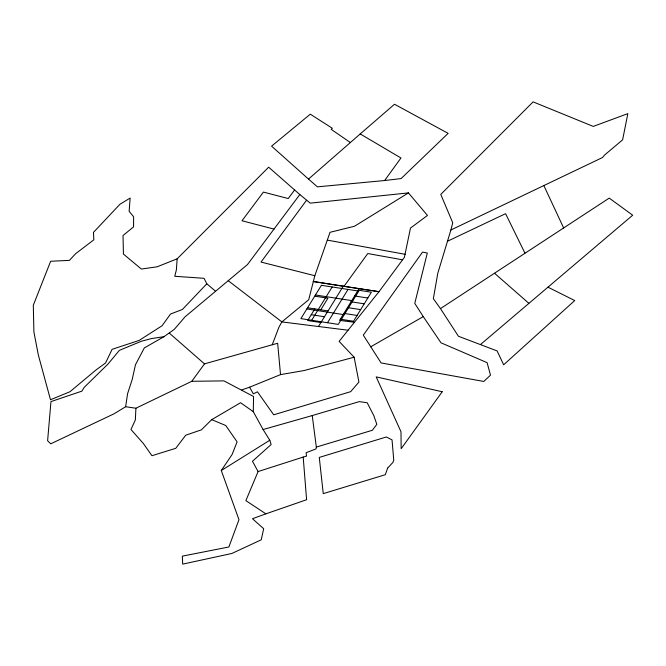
<?xml version="1.0" encoding="UTF-8"?>
<svg xmlns="http://www.w3.org/2000/svg" width="666" height="666" viewBox="0 0 666 666"><rect width="100%" height="100%" fill="white"/><g stroke="black" fill="none" stroke-linecap="round" stroke-linejoin="round"><path stroke-width="1" d="M316.333 447.069L372.361 430.278L376.831 424.359L373.784 415.559L367.199 402.772L359.307 401.615L312.237 415.567L316.333 447.069L316.042 448.892L306.16 452.705L306.493 456.127L303.188 457.076L306.601 499.733L265.892 513.836L245.871 500.624L258.083 471.561L252.481 461.247L271.137 444.513L269.805 440.243L263.095 429.537L253.296 411.688L253.555 396.495L223.934 380.885L191.775 381.302L135.906 408.225L125.624 406.735L114.086 413.777L50.724 443.822L47.611 440.775L50.957 401.598L81.868 391.15L84.307 387.262L108.1 363.952L119.364 350.358L141.483 341.217L151.632 338.528L163.928 336.713L174.317 329.337L185.015 316.85L247.452 264.593L299.825 194.539L268.656 167.191L177.156 258.816L157.076 266.816L141.35 269.039L123.418 254.062L123.027 235.514L133.558 226.898L133.625 216.766L129.137 211.33L130.153 198.052L119.913 204.287L93.448 232.401L93.848 239.802L75.533 253.771L69.414 260.373L50.649 261.263L33.3 305.286L33.899 331.934L38.328 354.978L50.491 399.742L69.905 391.766L96.279 369.747L105.536 363.003L112.096 349.334L139.202 340.393L162.096 325.741L170.513 314.027L182.401 309.474L206.81 283.783L204.062 278.296L174.767 276.298L176.373 269.905L177.156 258.816M135.906 408.225L135.364 419.938L130.961 429.487L143.365 443.514L151.948 455.719L175.757 448.31L185.764 435.181L201.423 429.836L211.713 419.663L240.568 402.722L253.296 411.688M125.624 406.735L127.606 393.631L132.218 379.429L135.473 364.743L144.322 347.927L163.928 336.713M241.825 389.893L249.592 387.196L253.313 393.839L257.467 391.808L273.701 414.81L350.666 391.658L358.924 382.068L354.154 357.234L339.119 341.375L379.004 291.691L404.395 257.359L410.481 228.072L427.472 215.443L408.441 192.899L310.248 203.155L299.825 194.539M450.89 229.995L452.747 222.819L440.775 194.397L533.108 101.873L593.264 126.415L627.847 113.62L622.618 139.86L604.453 155.145L602.514 157.526L450.89 229.995L437.77 273.351L433.35 298.709L440.467 308.599L458.449 336.272L497.111 350.924L503.654 364.793L574.725 300.557L547.96 287.179L480.427 344.588M408.441 192.899L354.512 226.257L330.028 232.301L314.835 275.716L308.716 299.725L281.876 321.903L278.971 327.089L272.219 344.78L204.487 363.869L191.775 381.302M314.835 308.891L307.684 320.512L320.887 322.552M311.663 320.279L332.168 286.971M320.779 309.815L327.93 298.202L314.735 296.154M318.456 326.498L343.298 286.155M327.505 322.735L348.01 289.435M359.14 288.611L339.577 320.388L354.395 322.252M265.892 513.836L252.456 518.731L263.678 528.704L261.222 539.818L231.826 553.479L182.692 564.127L182.334 556.143L228.888 546.977L238.969 519.688L221.287 470.521L232.134 454.445L237.104 441.883L225.749 425.499L211.713 419.663M308.5 179.079L317.416 186.846L384.64 180.528L400.949 157.984L360.214 133.933L308.5 179.079L271.586 146.145L310.298 114.177L332.317 128.263L331.202 129.346L350.299 142.491M343.981 286.372L379.004 291.691L313.128 281.477L343.981 286.372L367.774 253.538L402.281 259.765M306.51 200.299L261.039 262.071L314.835 275.716M294.613 189.968L288.212 198.543L263.411 192.091L242.016 220.771L273.992 229.087M360.214 133.933L394.522 104.246L448.143 133.358L401.123 178.563L384.64 180.528M547.96 287.179L632.7 215.201L609.232 198.11L440.467 308.599M221.287 470.521L269.805 440.243M370.662 346.828L423.26 316.616L441 342.807L487.112 362.662L490.492 375.141L483.799 381.452L381.11 362.945L363.303 335.14L422.544 252.089L427.306 253.013L414.776 303.38L423.26 316.616M447.369 241.3L505.577 213.678L524.95 253.147M249.592 387.196L280.528 374.617L304.046 370.546L354.154 357.234M258.083 471.561L303.188 457.076M263.095 429.537L312.237 415.567M272.219 344.78L277.655 343.273L280.528 374.617M347.993 330.211L281.876 321.903L228.222 280.686M358.183 290.16L371.387 292.207L353.504 321.253L340.309 319.205M354.612 295.97L367.815 298.018M315.443 294.988L352.805 300.782M351.032 301.781L364.235 303.829M347.461 307.584L360.664 309.632M307.575 307.767L328.038 310.939M343.881 313.395L357.084 315.443M306.86 308.932L344.222 314.718M311.255 314.702L324.459 316.75M327.331 240.11L405.228 254.32M206.81 283.783L215.368 291.092M204.487 363.869L169.297 333.1M494.588 273.31L528.829 303.288M543.847 185.556L563.669 228.013M387.637 468.09L385.314 474.708L323.251 493.631L319.28 457.425L386.313 436.988L392.041 439.885L393.764 460.289L392.848 462.479L387.637 468.09M321.412 285.306L300.899 318.614L338.261 324.4L358.766 291.1L321.412 285.306M442.216 391.733L401.165 448.726L400.99 431.759L376.198 376.881L442.216 391.733"/></g></svg>
